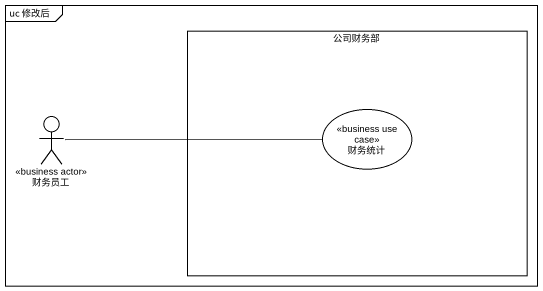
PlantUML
@startuml
mainframe uc 修改后
rectangle 公司财务部 {
  usecase 财务统计 <<business use case>>
}
actor 财务员工 <<business actor>>
财务员工 -right- 财务统计
@enduml
